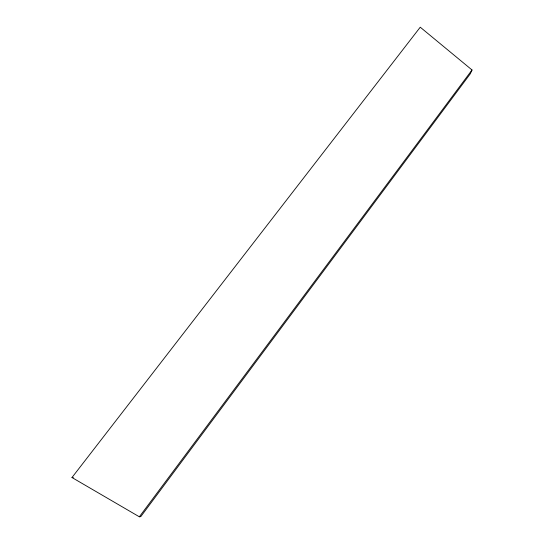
<?xml version="1.0" encoding="UTF-8"?>
<svg xmlns="http://www.w3.org/2000/svg" width="544" height="544" viewBox="0 0 544 544"><rect width="100%" height="100%" fill="white"/><g stroke="black" fill="none" stroke-linecap="round" stroke-linejoin="round"><path stroke-width="0.82" d="M472.022 69.972L470.376 73.692L140.767 516.63L139.352 516.8L71.978 477.523L420.247 27.2L472.022 69.972L139.352 516.8M71.978 477.523L73.352 477.673"/></g></svg>
